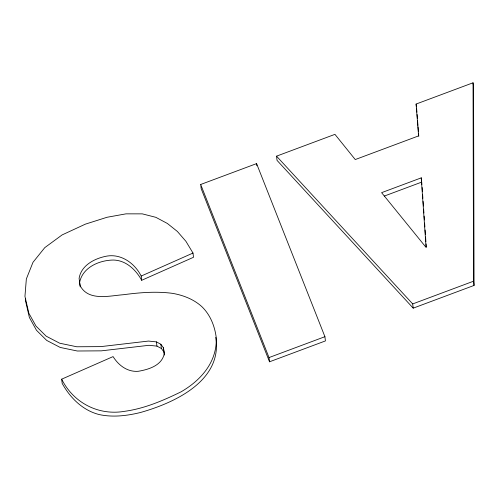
<?xml version="1.0" encoding="UTF-8"?>
<svg xmlns="http://www.w3.org/2000/svg" width="499" height="499" viewBox="0 0 499 499"><rect width="100%" height="100%" fill="white"/><g stroke="black" fill="none" stroke-linecap="round" stroke-linejoin="round"><path stroke-width="0.75" d="M25.642 298.321L25.461 300.585L29.379 317.483L36.502 330.301L46.694 340.412L60.204 347.441L77.295 351.003L101.341 350.847L149.001 345.296L156.954 346.119L161.389 348.489L163.959 352.038L164.377 354.889M80.214 286.913L79.603 282.553C82.491 267.277 99.482 260.104 113.647 260.041C126.228 260.434 135.896 269.853 141.704 280.282L193.512 257.278L193.001 253.055L185.921 241.323L177.376 231.455L167.358 223.458L155.869 217.333L142.296 213.865L126.022 213.846L107.054 217.271L85.379 224.145L62.113 234.917L44.779 247.635L32.984 262.318L26.347 278.972L24.95 296.362L28.867 313.253L35.99 326.072L46.182 336.183L59.693 343.212L76.784 346.774L100.829 346.618L148.49 341.066L156.443 341.89L160.878 344.266L163.447 347.809L164.283 353.51C162.069 365.518 148.615 369.547 138.161 371.306C127.432 372.129 118.5 365.337 113.08 356.592L61.67 379.171L62.182 383.4C70.191 397.909 82.822 410.49 99.289 414.588C112.936 417.501 126.933 415.804 140.344 412.53C174.638 402.868 222.916 380.662 215.761 337.324M141.704 280.282L141.192 276.053L193.001 253.055M200.685 184.48L256.586 163.61L324.918 336.694L325.429 340.923L269.529 361.794L201.197 188.709L200.685 184.48L269.017 357.571L269.529 361.794M276.533 156.162L334.941 134.35L355.251 159.555L418.58 135.909L416.097 104.054L473.046 82.79L473.557 87.013L474.05 285.434L413.209 308.151L277.045 160.391L276.533 156.162L412.698 303.922L413.209 308.151M421.243 177.862L381.598 192.658L426.09 247.442L421.243 177.862L421.911 184.405M384.274 196.082L421.755 182.085M269.017 357.571L324.918 336.694M412.698 303.922L473.539 281.205L473.046 82.79M141.192 276.053C134.649 263.06 120.727 253.136 105.738 256.311C94.068 258.744 81.231 265.487 79.091 278.33L80.108 285.59C88.248 301.49 109.4 295.739 123.546 294.703C139.789 292.551 156.262 291.179 172.579 293.362C183.314 295.233 193.737 299.257 201.877 306.673C210.316 314.857 214.682 325.941 216.229 337.43C217.389 361.775 200.947 380.375 180.937 391.896C163.048 400.591 144.567 408.569 124.706 411.301C98.546 415.867 73.465 402.88 61.67 379.171M473.539 281.205L474.05 285.434M416.097 104.054L416.44 106.867M256.586 163.61L256.842 165.724M164.283 353.51L164.452 354.92M163.447 347.809L163.959 352.038M160.878 344.266L161.389 348.489M156.443 341.89L156.954 346.119M416.609 108.277L416.908 112.163M417.095 114.496L417.395 118.382M417.576 120.714L417.937 125.374M418.062 126.927L418.424 131.586M418.542 133.146L418.786 136.252M422.129 187.499L422.397 191.367M422.616 194.46L422.884 198.321M423.096 201.415L423.42 206.056M423.639 209.15L423.907 213.011M424.125 216.104L424.393 219.972M424.605 223.065L424.88 226.933M425.092 230.02L425.416 234.661M425.578 236.981L425.903 241.622M426.065 243.936L426.277 247.03"/></g></svg>
